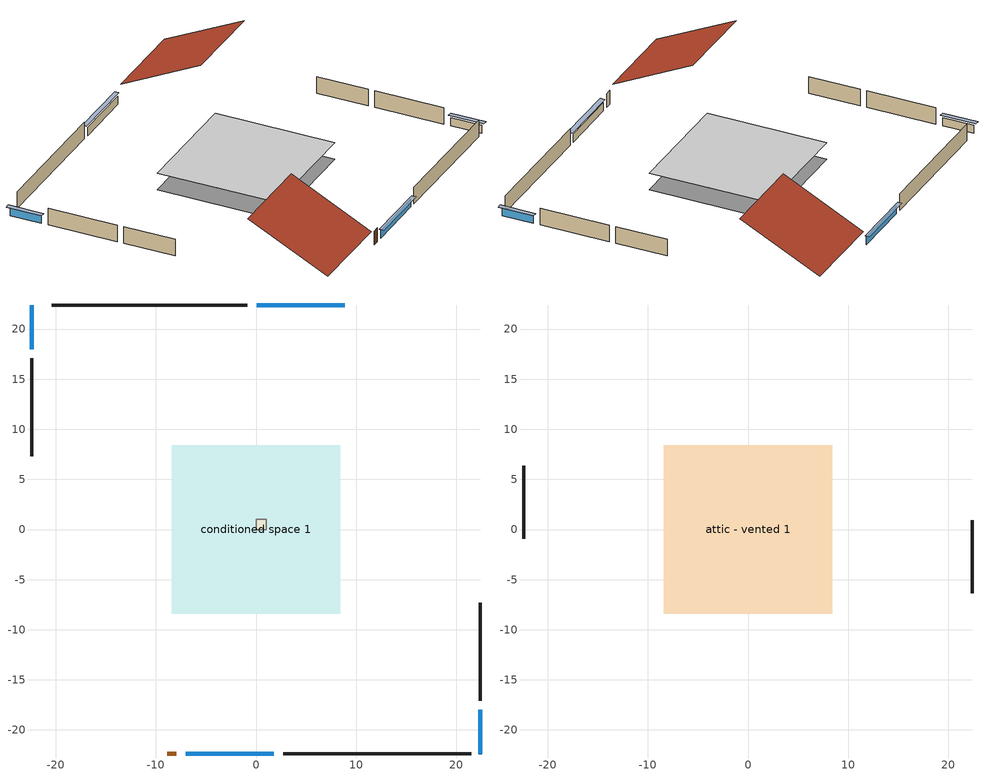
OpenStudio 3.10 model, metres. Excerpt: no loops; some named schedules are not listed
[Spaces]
conditioned space 1
 floor outside (Floor1 construction): -8.42,-8.42 -8.42,8.42 8.42,8.42 8.42,-8.42 z0.61
 wall outside (Wall1 construction): -0.86,22.4 -20.39,22.4 z0.61:3.05
 wall outside (Wall2 construction): 22.4,-17.07 22.4,-7.3 z0.61:3.05
 wall outside (Wall3 construction): 2.7,-22.4 21.47,-22.4 z0.61:3.05
 wall outside (Wall4 construction): -22.4,17.07 -22.4,7.3 z0.61:3.05
 wall outside (AdiabaticWallConstruction): 8.87,22.4 0.07,22.4 / 22.4,-22.4 22.4,-18 / -7.03,-22.4 1.77,-22.4 / -22.4,22.4 -22.4,18 z0.61:1.8
 wall outside (AdiabaticWallConstruction 1): -8.87,-22.4 -7.96,-22.4 z0.61:2.64
 window (WindowConstruction): 8.87,22.4 0.07,22.4 z0.61:1.8
 window (WindowConstruction 1): 22.4,-22.4 22.4,-18 z0.61:1.8
 window (WindowConstruction 2): -7.03,-22.4 1.77,-22.4 z0.61:1.8
 window (WindowConstruction 3): -22.4,22.4 -22.4,18 z0.61:1.8
 door (Door): -8.87,-22.4 -7.96,-22.4 z0.61:2.64
central ac and furnace airloop ret air space
 floor adiabatic (AdiabaticConst): 0,0 0,1 1,1 1,0 z0
 wall adiabatic (AdiabaticConst): 0,1 0,0 1,0 1,1 0,1 z0:1
 ceiling adiabatic (AdiabaticConst): 1,0 1,1 0,1 0,0 z1
attic - vented 1
 floor to conditioned space 1 (Floor2 construction Reversed): -8.42,-8.42 -8.42,8.42 8.42,8.42 8.42,-8.42 z3.05
 wall outside (Wall5 construction): -22.4,6.37 -22.4,-0.9 z0.61:3.05
 wall outside (Wall6 construction): 22.4,-6.37 22.4,0.9 z0.61:3.05
 roof outside (Roof1 construction): 9.8,22.4,3.05 9.8,11.13,8.68 22.4,11.13,8.68 22.4,22.4,3.05
 roof outside (Roof2 construction): -9.8,-22.4,3.05 -9.8,-11.13,8.68 -22.4,-11.13,8.68 -22.4,-22.4,3.05
shading: -0.23,22.4 9.18,22.4 9.18,23.01 -0.23,23.01 z2.1; 22.4,-17.69 22.4,-22.7 23.01,-22.7 23.01,-17.69 z2.1; 2.07,-22.4 -7.34,-22.4 -7.34,-23.01 2.07,-23.01 z2.1; -22.4,17.69 -22.4,22.7 -23.01,22.7 -23.01,17.69 z2.1
[Site]
Buffalo Niagara Intl Ap_NY: Latitude {deg}=42.93; Longitude {deg}=-78.73; Time Zone {hr}=-5; Elevation {m}=215; Terrain=Suburbs; Keep Site Location Information=Yes
[Site:GroundTemperature:Shallow]
4.30207, 2.29327, 2.1324, 3.08568, 6.91256, 10.7216, 14.0239, 16.1158, 16.2935, 14.5921, 11.374, 7.68183
[Site:WaterMainsTemperature]
Calculation Method=Schedule; Temperature Schedule=mains temperature schedule
[Building]
Building 1
[Material] Roughness=Rough
Name | Thickness {m} | Conductivity {W/m-K} | Density {kg/m3} | Specific Heat {J/kg-K} | Thermal Absorptance | Solar Absorptance | Visible Absorptance
asphalt or fiberglass shingles | 0.00635 | 0.162714 | 1121.4 | 1465.45 | 0.9 | 0.85 | 0.85
roof rigid ins | 0.00281632 | 0.029427 | 32.04 | 1214.23 | 0.9 | 0.7 | 0.7
osb sheathing 0.5 in. | 0.0127 | 0.115458 | 512.64 | 1214.23 | 0.9 | 0.6 | 0.6
wood siding | 0.0254 | 0.102417 | 544.68 | 1172.36 | 0.9 | 0.7 | 0.7
osb sheathing 0.5 in. 1 | 0.0127 | 0.115458 | 512.64 | 1214.23 | 0.9 | 0.7 | 0.7
wall stud and cavity | 0.1397 | 0.0929022 | 139.0536 | 1170.24 | 0.9 | 0.7 | 0.7
gypsum board | 0.0127 | 0.160291 | 801 | 837.4 | 0.9 | 0.6 | 0.6
wall stud and cavity 1 | 0.1397 | 0.727959 | 139.0536 | 1170.24 | 0.9 | 0.6 | 0.6
floor stud and cavity | 0.1397 | 0.181054 | 92.3553 | 1139.71 | 0.9 | 0.7 | 0.7
floor rigid ins | 0.103632 | 0.029427 | 32.04 | 1214.23 | 0.9 | 0.7 | 0.7
osb sheathing 0.75 in. | 0.01905 | 0.115458 | 512.64 | 1214.23 | 0.9 | 0.7 | 0.7
floor covering | 0.0127 | 0.0433444 | 54.468 | 1339.84 | 0.9 | 0.6 | 0.6
ceiling loosefill ins | 0.169333 | 0.0480833 | 16.02 | 1046.75 | 0.9 | 0.7 | 0.7
ceiling stud and cavity | 0.1397 | 0.0824711 | 65.682 | 1177.47 | 0.9 | 0.7 | 0.7
wood siding 1; wood siding 2 | 0.0254 | 0.102417 | 544.68 | 1172.36
wall rigid ins | 0.512978 | 0.029427 | 32.04 | 1214.23 | 0.9 | 0.7 | 0.7
wall stud and cavity 2 | 0.0889 | 0.380278 | 52.3479 | 1209.89 | 0.9 | 0.7 | 0.7
door material | 0.04445 | 0.0716541 | 512.64 | 1214.23 | 0.9 | 0.7 | 0.7
wall stud and cavity 3 | 0.0889 | 0.391764 | 83.0341 | 1211.67 | 0.9 | 0.7 | 0.7
furniture material conditioned space 1 | 0.1524 | 0.115458 | 640.8 | 1214.23 | 0.9 | 0.6 | 0.6
[Construction]
Roof1 construction; Roof2 construction: asphalt or fiberglass shingles, roof rigid ins, osb sheathing 0.5 in.
Wall1 construction; Wall2 construction; Wall3 construction; Wall4 construction: wood siding, osb sheathing 0.5 in. 1, wall stud and cavity, gypsum board
Wall5 construction; Wall6 construction: wood siding, osb sheathing 0.5 in. 1, wall stud and cavity 1
Floor1 construction: floor stud and cavity, floor rigid ins, osb sheathing 0.75 in., floor covering
Floor2 construction Reversed: gypsum board, ceiling stud and cavity, ceiling loosefill ins
WindowConstruction; WindowConstruction 1; WindowConstruction 2; WindowConstruction 3: WindowMaterial
AdiabaticWallConstruction: wood siding 1, wall rigid ins, wall stud and cavity 2, gypsum board
Door: door material
AdiabaticWallConstruction 1: wood siding 2, wall rigid ins, wall stud and cavity 2, gypsum board
PartitionWallConstruction: gypsum board, wall stud and cavity 3, gypsum board
furniture construction conditioned space 1: furniture material conditioned space 1
AdiabaticConst: Adiabatic
[WindowMaterial:SimpleGlazingSystem]
WindowMaterial: U-Factor {W/m2-K}=2.10086; Solar Heat Gain Coefficient=0.3
[Material:NoMass]
Adiabatic: Roughness=Rough; Thermal Resistance {m2-K/W}=176.1
[ThermalZone] Multiplier=1; Use Ideal Air Loads=No
Name | Volume {m3} | Thermostat
conditioned space | 692.064 | conditioned space temperature setpoint
attic - vented | 356.391
central ac and furnace airloop ret air zone | 1
[Sizing:Zone] Zone Cooling Design Supply Air Temperature Input Method=SupplyAirTemperature; Zone Cooling Design Supply Air Temperature {C}=14; Zone Cooling Design Supply Air Temperature Difference {deltaC}=11.11; Zone Heating Design Supply Air Temperature Input Method=SupplyAirTemperature; Zone Heating Design Supply Air Temperature {C}=40; Zone Heating Design Supply Air Temperature Difference {deltaC}=11.11; Zone Cooling Design Supply Air Humidity Ratio {kg-H2O/kg-air}=0.0085; Zone Heating Design Supply Air Humidity Ratio {kg-H2O/kg-air}=0.008; Cooling Design Air Flow Method=DesignDay; Heating Design Air Flow Method=DesignDay; Account for Dedicated Outdoor Air System=No; Dedicated Outdoor Air System Control Strategy=NeutralSupplyAir; Dedicated Outdoor Air Low Setpoint Temperature for Design {C}=autosize; Dedicated Outdoor Air High Setpoint Temperature for Design {C}=autosize; Zone Load Sizing Method=Sensible Load Only No Latent Load; Zone Latent Cooling Design Supply Air Humidity Ratio Input Method=HumidityRatioDifference; Zone Cooling Design Supply Air Humidity Ratio Difference {kgWater/kgDryAir}=0.005; Zone Latent Heating Design Supply Air Humidity Ratio Input Method=HumidityRatioDifference; Zone Humidification Design Supply Air Humidity Ratio Difference {kgWater/kgDryAir}=0.005; Sizing Option=Coincident
attic - vented; central ac and furnace airloop ret air zone
[Space]
Name | Thermal Zone | Volume {m3}
conditioned space 1 | conditioned space | 692.064
attic - vented 1 | attic - vented | 356.391
central ac and furnace airloop ret air space | central ac and furnace airloop ret air zone
[ThermostatSetpoint:DualSetpoint]
conditioned space temperature setpoint: Heating Setpoint Temperature Schedule=heating setpoint; Cooling Setpoint Temperature Schedule=cooling setpoint; Temperature Difference Between Cutout And Setpoint {deltaC}=0
[SurfaceProperty:IncidentSolarMultiplier] Incident Solar Multiplier=1; Incident Solar Multiplier Schedule=trans schedule winter=0.857 summer=0.857
Window1; Window2; Window3; Window4
[InternalMass:Definition] Design Level Calculation Method=SurfaceArea
Name | Construction | Surface Area {m2}
partition wall mass | PartitionWallConstruction | 283.819
furniture mass conditioned space 1 | furniture construction conditioned space 1 | 113.528
[InternalMass] Space or SpaceType=conditioned space 1; Multiplier=1
Name | Internal Mass Definition
partition wall mass | partition wall mass
furniture mass conditioned space 1 | furniture mass conditioned space 1
[Fan:SystemModel]
central ac and furnace supply fan: Availability Schedule=Always On Discrete; Design Maximum Air Flow Rate {m3/s}=0.933984; Speed Control Method=Discrete; Electric Power Minimum Flow Rate Fraction=0.2; Design Pressure Rise {Pa}=500; Motor Efficiency=1; Motor In Air Stream Fraction=1; Design Electric Power Consumption {W}=autosize; Design Power Sizing Method=PowerPerFlow; Electric Power Per Unit Flow Rate {W/(m3/s)}=1059.44; Electric Power Per Unit Flow Rate Per Unit Pressure {W-s/m3-Pa}=1.66667; Fan Total Efficiency=0.7; Motor Loss Radiative Fraction=0; Speed Flow Fraction 1=0.77059; Speed Electric Power Fraction 1=0.71756; Speed Flow Fraction 2=1; Speed Electric Power Fraction 2=1
[EnergyManagementSystem:Sensor]
Name | Output Variable or Output Meter Index Key | Output Variable or Output Meter
central_ac_and_furnace_supply_fan_s; central_ac_and_furnace_supply_fan_s_1 | central ac and furnace supply fan | Fan Electricity Energy
out_pb_s |  | Site Outdoor Air Barometric Pressure
out_wt_s |  | Site Outdoor Air Humidity Ratio
site_vw_s |  | Site Wind Speed
cool_season | cooling season schedule | Schedule Value
central_ac_and_furnace_airloop_Fan_RTF_s | central ac and furnace supply fan | Fan Runtime Fraction Speed 1
central_ac_and_furnace_airloop_Fan_RTF_s_1 | central ac and furnace supply fan | Fan Runtime Fraction Speed 2
central_ac_and_furnace_airloop_AH_MFR_s | Node 5 | System Node Mass Flow Rate
central_ac_and_furnace_airloop_AH_VFR_s | Node 5 | System Node Current Density Volume Flow Rate
central_ac_and_furnace_airloop_AH_Tout_s | Node 5 | System Node Temperature
central_ac_and_furnace_airloop_AH_Wout_s | Node 5 | System Node Humidity Ratio
central_ac_and_furnace_airloop_RA_T_s | Node 8 | System Node Temperature
central_ac_and_furnace_airloop_Ra_W_s | Node 8 | System Node Humidity Ratio
central_ac_and_furnace_airloop_0_DZ_T_s | attic - vented | Zone Air Temperature
central_ac_and_furnace_airloop_0_DZ_W_s | attic - vented | Zone Mean Air Humidity Ratio
natural_vent_s | natural vent schedule | Schedule Value
htg_sp_s | heating setpoint | Schedule Value
clg_sp_s | cooling setpoint | Schedule Value
mech_vent_range_fan_0_sch_s | mech vent range fan 0 schedule | Schedule Value
mech_vent_bath_fan_0_sch_s | mech vent bath fan 0 schedule | Schedule Value
clothes_dryer_exhaust_0_sch_s | clothes_dryer | Schedule Value
htg_load_cond |  | Heating:EnergyTransfer:Zone:CONDITIONED SPACE
clg_load_cond |  | Cooling:EnergyTransfer:Zone:CONDITIONED SPACE
htg_load_duct |  | Heating:EnergyTransfer:Zone:CENTRAL AC AND FURNACE AIRLOOP RET AIR ZONE
clg_load_duct |  | Cooling:EnergyTransfer:Zone:CENTRAL AC AND FURNACE AIRLOOP RET AIR ZONE
[EnergyManagementSystem:Program]
central_ac_and_furnace_supply_fan_disaggregate_program: Set central_ac_and_furnace_supply_fan_clg = 0; If central_ac_and_furnace_clg_coil_s > 0; Set central_ac_and_furnace_supply_fan_clg = central_ac_and_furnace_supply_fan_s; EndIf
central_ac_and_furnace_supply_fan_disaggregate_program_1: Set central_ac_and_furnace_supply_fan_primary_htg = 0; If central_ac_and_furnace_htg_coil_s > 0; Set central_ac_and_furnace_supply_fan_primary_htg = central_ac_and_furnace_supply_fan_s_1; EndIf
water_heater_EC_adj: If WarmupFlag == 0; Set dhw_e_cons = water_heater_energy + water_heater_on_cycle_parasitic + water_heater_off_cycle_parasitic; Set water_heater_ec_adj_act = 0.0 * dhw_e_cons / 1; EndIf
fridge_schedule_program: Set Tin = fridge_tin_s*(9.0/5.0)+32.0; Set fridge_schedule_act = 0; If (Hour == 0); Set fridge_schedule_act = (-0.487+0.019*Tin); ElseIf (Hour == 1); Set fridge_schedule_act = (-0.34+0.016*Tin); ElseIf (Hour == 2); Set fridge_schedule_act = (-0.37+0.017*Tin); ElseIf (Hour == 3); Set fridge_schedule_act = (-0.361+0.016*Tin); ElseIf (Hour == 4); Set fridge_schedule_act = (-0.515+0.018*Tin); ElseIf (Hour == 5); Set fridge_schedule_act = (-0.684+0.021*Tin); ElseIf (Hour == 6); Set fridge_schedule_act = (-0.471+0.019*Tin); ElseIf (Hour == 7); Set fridge_schedule_act = (-0.159+0.015*Tin); ElseIf (Hour == 8); Set fridge_schedule_act = (-0.079+0.015*Tin); ElseIf (Hour == 9); Set fridge_schedule_act = (-0.417+0.019*Tin); ElseIf (Hour == 10); Set fridge_schedule_act = (-0.411+0.018*Tin); ElseIf (Hour == 11); Set fridge_schedule_act = (-0.386+0.018*Tin); ElseIf (Hour == 12); Set fridge_schedule_act = (-0.24+0.016*Tin); ElseIf (Hour == 13); Set fridge_schedule_act = (-0.314+0.017*Tin); ElseIf (Hour == 14); Set fridge_schedule_act = (-0.16+0.015*Tin); ElseIf (Hour == 15); Set fridge_schedule_act = (-0.121+0.015*Tin); ElseIf (Hour == 16); Set fridge_schedule_act = (-0.469+0.02*Tin); ElseIf (Hour == 17); Set fridge_schedule_act = (-0.412+0.02*Tin); ElseIf (Hour == 18); Set fridge_schedule_act = (-0.091+0.017*Tin); ElseIf (Hour == 19); Set fridge_schedule_act = (0.077+0.014*Tin); ElseIf (Hour == 20); Set fridge_schedule_act = (-0.118+0.016*Tin); ElseIf (Hour == 21); Set fridge_schedule_act = (-0.247+0.017*Tin); ElseIf (Hour == 22); Set fridge_schedule_act = (-0.445+0.019*Tin); ElseIf (Hour == 23); Set fridge_schedule_act = (-0.544+0.02*Tin); EndIf
central_ac_and_furnace_airloop_0_duct_program: Set central_ac_and_furnace_airloop_AH_MFR = central_ac_and_furnace_airloop_AH_MFR_s; Set central_ac_and_furnace_airloop_Fan_RTF = 0; Set central_ac_and_furnace_airloop_Fan_RTF = central_ac_and_furnace_airloop_Fan_RTF + central_ac_and_furnace_airloop_Fan_RTF_s; Set central_ac_and_furnace_airloop_Fan_RTF = central_ac_and_furnace_airloop_Fan_RTF + central_ac_and_furnace_airloop_Fan_RTF_s_1; Set central_ac_and_furnace_airloop_AH_VFR = central_ac_and_furnace_airloop_AH_VFR_s; Set central_ac_and_furnace_airloop_AH_Tout = central_ac_and_furnace_airloop_AH_Tout_s; Set central_ac_and_furnace_airloop_AH_Wout = central_ac_and_furnace_airloop_AH_Wout_s; Set central_ac_and_furnace_airloop_RA_T = central_ac_and_furnace_airloop_RA_T_s; Set central_ac_and_furnace_airloop_Ra_W = central_ac_and_furnace_airloop_Ra_W_s; Set central_ac_and_furnace_airloop_0_DZ_T = central_ac_and_furnace_airloop_0_DZ_T_s; Set central_ac_and_furnace_airloop_0_DZ_W = central_ac_and_furnace_airloop_0_DZ_W_s; Run central_ac_and_furnace_airloop_0_duct_subroutine; Set central_ac_and_furnace_airloop_0_SupSensLkToCond_act = central_ac_and_furnace_airloop_0_SupSensLkToCond; Set central_ac_and_furnace_airloop_0_SupLatLkToCond_act = central_ac_and_furnace_airloop_0_SupLatLkToCond; Set central_ac_and_furnace_airloop_0_SupCondToLv_act = central_ac_and_furnace_airloop_0_SupCondToLv; Set central_ac_and_furnace_airloop_0_RetSensLkToRP_act = central_ac_and_furnace_airloop_0_RetSensLkToRP; Set central_ac_and_furnace_airloop_0_RetLatLkToRP_act = central_ac_and_furnace_airloop_0_RetLatLkToRP; Set central_ac_and_furnace_airloop_0_RetCondToRP_act = central_ac_and_furnace_airloop_0_RetCondToRP; Set central_ac_and_furnace_airloop_0_RetCondToDZ_act = central_ac_and_furnace_airloop_0_RetCondToDZ; Set central_ac_and_furnace_airloop_0_SupCondToDZ_act = central_ac_and_furnace_airloop_0_SupCondToDZ; Set central_ac_and_furnace_airloop_0_SupSensLkToDZ_act = central_ac_and_furnace_airloop_0_SupSensLkToDZ; Set central_ac_and_furnace_airloop_0_SupLatLkToDZ_act = central_ac_and_furnace_airloop_0_SupLatLkToDZ; Set central_ac_and_furnace_airloop_0_ZoneMixDZToCond_mix_act = central_ac_and_furnace_airloop_0_ZoneMixDZToCond; Set central_ac_and_furnace_airloop_0_ZoneMixCondToDZ_mix_act = central_ac_and_furnace_airloop_0_ZoneMixCondToDZ
[ElectricEquipment:Definition] Design Level Calculation Method=EquipmentLevel
Name | Design Level {W} | Fraction Latent | Fraction Radiant | Fraction Lost
ceiling fan | 58.3651 | 0 | 0.558 | 0
clothes washer | 1243.65 | 0.03 | 0.162 | 0.7
clothes dryer | 485.805 | 0.015 | 0.081 | 0.85
dishwasher | 724.42 | 0.3 | 0.18 | 0.4
fridge | 78.8813 | 0 | 0.6 | 0
cooking range | 102.038 | 0.16 | 0.384 | 0.2
misc tv | 407.323 | 0 | 0.6 | 0
misc plug loads | 514.959 | 0.045 | 0.513 | 0.1
whole house fan; mech vent house fan | 0 | 0 | 0 | 1
mech vent house fan cfis | 0 | 0 | 0 | 0
mech vent range fan 0; mech vent bath fan 0 | 30 | 0 | 0 | 1
[ElectricEquipment] Space or SpaceType=conditioned space 1
Name | Electric Equipment Definition | Schedule
ceiling fan | ceiling fan | ceiling_fan
clothes washer | clothes washer | clothes_washer
clothes dryer | clothes dryer | clothes_dryer
dishwasher | dishwasher | dishwasher
fridge | fridge | fridge schedule
cooking range | cooking range | cooking_range
misc tv | misc tv | plug_loads_tv
misc plug loads | misc plug loads | plug_loads_other
whole house fan | whole house fan | Always On Discrete
mech vent house fan | mech vent house fan | mech vent house fan schedule
mech vent house fan cfis | mech vent house fan cfis | mech vent house fan cfis schedule
mech vent range fan 0 | mech vent range fan 0 | mech vent range fan 0 schedule
mech vent bath fan 0 | mech vent bath fan 0 | mech vent bath fan 0 schedule
[OtherEquipment:Definition] Design Level Calculation Method=EquipmentLevel
Name | Design Level {W} | Fraction Latent | Fraction Radiant | Fraction Lost
water heater energy adjustment1 | 0.01 | 0 | 0 | 1
clothes dryer 2 | 6453.99 | 0.015 | 0.081 | 0.85
cooking range 2 | 2990.45 | 0.16 | 0.384 | 0.2
general water use sensible | -52.5013 | 0 | 0.6 | 0
general water use latent | 53.2715 | 1 | 0 | 0
central ac and furnace airloop_0 SupSensLkToCond; central ac and furnace airloop_0 SupCondToLv; central ac and furnace airloop_0 RetCondToRP; central ac and furnace airloop_0 RetSensLkToRP; central ac and furnace airloop_0 SupCondToDZ; central ac and furnace airloop_0 RetCondToDZ; central ac and furnace airloop_0 SupSensLkToDZ; mech vent house fan sensible load | 0 | 0 | 0 | 0
central ac and furnace airloop_0 SupLatLkToCond; central ac and furnace airloop_0 RetLatLkToRP; central ac and furnace airloop_0 SupLatLkToDZ; mech vent house fan latent load | 0 | 1 | 0 | 0
[OtherEquipment]
Name | Other Equipment Definition | Space or SpaceType | Schedule | Fuel Type
water heater energy adjustment1 | water heater energy adjustment1 | conditioned space 1 | Always On Discrete | NaturalGas
clothes dryer 1 | clothes dryer 2 | conditioned space 1 | clothes_dryer | NaturalGas
cooking range 1 | cooking range 2 | conditioned space 1 | cooking_range | NaturalGas
general water use sensible | general water use sensible | conditioned space 1 | general water use schedule
general water use latent | general water use latent | conditioned space 1 | general water use schedule
central ac and furnace airloop_0 SupSensLkToCond | central ac and furnace airloop_0 SupSensLkToCond | conditioned space 1 | Always On Discrete
central ac and furnace airloop_0 SupLatLkToCond | central ac and furnace airloop_0 SupLatLkToCond | conditioned space 1 | Always On Discrete
central ac and furnace airloop_0 SupCondToLv | central ac and furnace airloop_0 SupCondToLv | conditioned space 1 | Always On Discrete
central ac and furnace airloop_0 RetCondToRP | central ac and furnace airloop_0 RetCondToRP | central ac and furnace airloop ret air space | Always On Discrete
central ac and furnace airloop_0 RetSensLkToRP | central ac and furnace airloop_0 RetSensLkToRP | central ac and furnace airloop ret air space | Always On Discrete
central ac and furnace airloop_0 RetLatLkToRP | central ac and furnace airloop_0 RetLatLkToRP | central ac and furnace airloop ret air space | Always On Discrete
central ac and furnace airloop_0 SupCondToDZ | central ac and furnace airloop_0 SupCondToDZ | attic - vented 1 | Always On Discrete
central ac and furnace airloop_0 RetCondToDZ | central ac and furnace airloop_0 RetCondToDZ | attic - vented 1 | Always On Discrete
central ac and furnace airloop_0 SupSensLkToDZ | central ac and furnace airloop_0 SupSensLkToDZ | attic - vented 1 | Always On Discrete
central ac and furnace airloop_0 SupLatLkToDZ | central ac and furnace airloop_0 SupLatLkToDZ | attic - vented 1 | Always On Discrete
mech vent house fan sensible load | mech vent house fan sensible load | conditioned space 1 | Always On Discrete
mech vent house fan latent load | mech vent house fan latent load | conditioned space 1 | Always On Discrete
[WaterUse:Equipment:Definition]
Name | Peak Flow Rate {m3/s}
clothes washer | 5.17561e-06
dishwasher | 5.01845e-06
[Lights:Definition]
interior lighting: Design Level Calculation Method=LightingLevel; Lighting Level {W}=1403.41; Fraction Radiant=0.6; Fraction Visible=0.2; Return Air Fraction=0
[Lights]
interior lighting: Lights Definition=interior lighting; Space or SpaceType=conditioned space 1; Schedule=lighting_interior; Fraction Replaceable=1
[Exterior:Lights:Definition]
exterior lighting: Design Level {W}=58.1671
[Exterior:Lights]
exterior lighting: Exterior Lights Definition=exterior lighting; Schedule=exterior lighting schedule
[People:Definition]
occupants: Number of People Calculation Method=People; Number of People {people}=3; Fraction Radiant=0.314171; Sensible Heat Fraction=0.56303; Carbon Dioxide Generation Rate {m3/s-W}=0; Enable ASHRAE 55 Comfort Warnings=No; Mean Radiant Temperature Calculation Type=EnclosureAveraged
[People]
occupants: People Definition=occupants; Space or SpaceType=conditioned space 1; Number of People Schedule=occupants; Activity Level Schedule=occupants activity schedule; Multiplier=1
[ZoneMixing] Schedule=Always On Continuous; Design Flow Rate Calculation Method=Flow/Zone; Design Flow Rate {m3/s}=0
Name | Zone or Space | Source Zone or Space
central ac and furnace airloop_0 ZoneMixDZToCond mix | conditioned space | attic - vented
central ac and furnace airloop_0 ZoneMixCondToDZ mix; whole house fan mix | attic - vented | conditioned space
[SpaceInfiltration:DesignFlowRate] Schedule=Always On Discrete; Design Flow Rate Calculation Method=Flow/Space; Design Flow Rate {m3/s}=0; Density Basis=Outdoor
Name | Space or SpaceType
natural vent flow; whole house fan flow; infil flow | conditioned space 1
attic_vented 1 duct leakage imbalance infil flow | attic - vented 1
[SpaceInfiltration:EffectiveLeakageArea]
infil attic - vented 1: Space or SpaceType=attic - vented 1; Schedule=Always On Discrete; Effective Air Leakage Area {cm2}=9459.68; Stack Coefficient=0.000261957; Wind Coefficient=1.47085e-05
